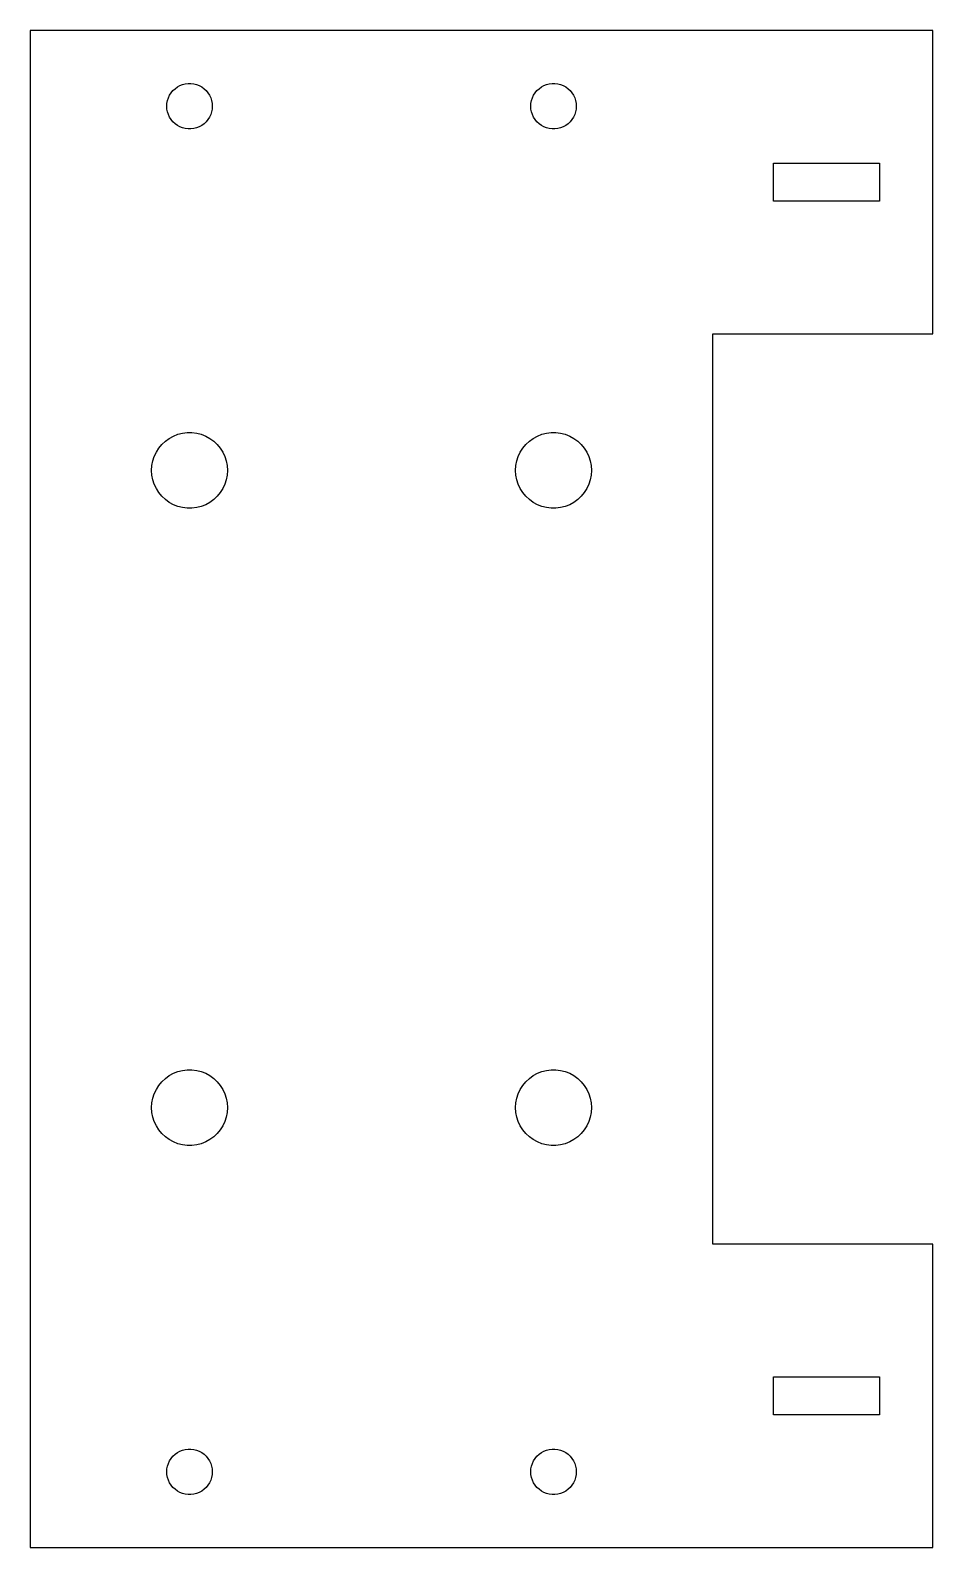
# Model space of a CAD drawing. Header units: metres. Extents: x -22 to 37, y -50 to 50.
import ezdxf

# ---------------------------------------------------------------- set-up
doc = ezdxf.new("R2010")
doc.units = ezdxf.units.M

msp = doc.modelspace()

# ---------------------------------------------------------------- linework, layer by layer
for p, q in [((37, 50), (-22.5, 50)), ((-22.5, 50), (-22.5, -50)), ((37, 30), (37, 50)), ((-13.2135, 45.8817), (-13.0934, 46.0268)), ((-13.0934, 46.0268), (-12.9561, 46.1558)), ((-12.9561, 46.1558), (-12.8037, 46.2665)), ((-12.8037, 46.2665), (-12.6387, 46.3572)), ((-12.6387, 46.3572), (-12.4635, 46.4266)), ((-12.4635, 46.4266), (-12.2811, 46.4734)), ((-12.2811, 46.4734), (-12.0942, 46.497)), ((-12.0942, 46.497), (-11.9058, 46.497)), ((-11.9058, 46.497), (-11.7189, 46.4734)), ((-11.7189, 46.4734), (-11.5365, 46.4266)), ((-11.5365, 46.4266), (-11.3613, 46.3572)), ((-11.3613, 46.3572), (-11.1963, 46.2665)), ((-11.1963, 46.2665), (-11.0439, 46.1558)), ((-11.0439, 46.1558), (-10.9065, 46.0268)), ((-10.9065, 46.0268), (-10.7865, 45.8817)), ((10.7865, 45.8817), (10.9065, 46.0268)), ((10.9065, 46.0268), (11.0439, 46.1558)), ((11.0439, 46.1558), (11.1963, 46.2665)), ((11.1963, 46.2665), (11.3613, 46.3572)), ((11.3613, 46.3572), (11.5365, 46.4266)), ((11.5365, 46.4266), (11.7189, 46.4734)), ((11.7189, 46.4734), (11.9058, 46.497)), ((11.9058, 46.497), (12.0942, 46.497)), ((12.0942, 46.497), (12.2811, 46.4734)), ((12.2811, 46.4734), (12.4635, 46.4266)), ((12.4635, 46.4266), (12.6387, 46.3572)), ((12.6387, 46.3572), (12.8037, 46.2665)), ((12.8037, 46.2665), (12.9561, 46.1558)), ((12.9561, 46.1558), (13.0934, 46.0268)), ((13.0934, 46.0268), (13.2135, 45.8817)), ((-13.5, 45), (-13.4882, 45.188)), ((-13.4882, 44.812), (-13.5, 45)), ((-13.4882, 45.188), (-13.4529, 45.373)), ((-13.4529, 45.373), (-13.3947, 45.5522)), ((-13.3947, 45.5522), (-13.3145, 45.7226)), ((-13.3145, 45.7226), (-13.2135, 45.8817)), ((-10.7865, 45.8817), (-10.6855, 45.7226)), ((-10.6855, 45.7226), (-10.6053, 45.5522)), ((-10.6053, 45.5522), (-10.5471, 45.373)), ((-10.5471, 45.373), (-10.5118, 45.188)), ((-10.5118, 45.188), (-10.5, 45)), ((-10.5, 45), (-10.5118, 44.812)), ((10.5, 45), (10.5118, 45.188)), ((10.5118, 44.812), (10.5, 45)), ((10.5118, 45.188), (10.5471, 45.373)), ((10.5471, 45.373), (10.6053, 45.5522)), ((10.6053, 45.5522), (10.6855, 45.7226)), ((10.6855, 45.7226), (10.7865, 45.8817)), ((13.2135, 45.8817), (13.3145, 45.7226)), ((13.3145, 45.7226), (13.3947, 45.5522)), ((13.3947, 45.5522), (13.4529, 45.373)), ((13.4529, 45.373), (13.4882, 45.188)), ((13.4882, 45.188), (13.5, 45)), ((13.5, 45), (13.4882, 44.812)), ((-13.4529, 44.627), (-13.4882, 44.812)), ((-13.3947, 44.4478), (-13.4529, 44.627)), ((-13.3145, 44.2774), (-13.3947, 44.4478)), ((-13.2135, 44.1183), (-13.3145, 44.2774)), ((-13.0934, 43.9732), (-13.2135, 44.1183)), ((-10.7865, 44.1183), (-10.9065, 43.9732)), ((-10.6855, 44.2774), (-10.7865, 44.1183)), ((-10.6053, 44.4478), (-10.6855, 44.2774)), ((-10.5471, 44.627), (-10.6053, 44.4478)), ((-10.5118, 44.812), (-10.5471, 44.627)), ((10.5471, 44.627), (10.5118, 44.812)), ((10.6053, 44.4478), (10.5471, 44.627)), ((10.6855, 44.2774), (10.6053, 44.4478)), ((10.7865, 44.1183), (10.6855, 44.2774)), ((10.9065, 43.9732), (10.7865, 44.1183)), ((13.2135, 44.1183), (13.0934, 43.9732)), ((13.3145, 44.2774), (13.2135, 44.1183)), ((13.3947, 44.4478), (13.3145, 44.2774)), ((13.4529, 44.627), (13.3947, 44.4478)), ((13.4882, 44.812), (13.4529, 44.627)), ((-12.9561, 43.8442), (-13.0934, 43.9732)), ((-12.8037, 43.7335), (-12.9561, 43.8442)), ((-12.6387, 43.6427), (-12.8037, 43.7335)), ((-12.4635, 43.5734), (-12.6387, 43.6427)), ((-12.2811, 43.5266), (-12.4635, 43.5734)), ((-12.0942, 43.5029), (-12.2811, 43.5266)), ((-11.9058, 43.5029), (-12.0942, 43.5029)), ((-11.7189, 43.5266), (-11.9058, 43.5029)), ((-11.5365, 43.5734), (-11.7189, 43.5266)), ((-11.3613, 43.6427), (-11.5365, 43.5734)), ((-11.1963, 43.7335), (-11.3613, 43.6427)), ((-11.0439, 43.8442), (-11.1963, 43.7335)), ((-10.9065, 43.9732), (-11.0439, 43.8442)), ((11.0439, 43.8442), (10.9065, 43.9732)), ((11.1963, 43.7335), (11.0439, 43.8442)), ((11.3613, 43.6427), (11.1963, 43.7335)), ((11.5365, 43.5734), (11.3613, 43.6427)), ((11.7189, 43.5266), (11.5365, 43.5734)), ((11.9058, 43.5029), (11.7189, 43.5266)), ((12.0942, 43.5029), (11.9058, 43.5029)), ((12.2811, 43.5266), (12.0942, 43.5029)), ((12.4635, 43.5734), (12.2811, 43.5266)), ((12.6387, 43.6427), (12.4635, 43.5734)), ((12.8037, 43.7335), (12.6387, 43.6427)), ((12.9561, 43.8442), (12.8037, 43.7335)), ((13.0934, 43.9732), (12.9561, 43.8442)), ((26.5, 38.75), (26.5, 41.25)), ((26.5, 41.25), (33.5, 41.25)), ((33.5, 41.25), (33.5, 38.75)), ((33.5, 38.75), (26.5, 38.75)), ((22.5, -30), (22.5, 30)), ((22.5, 30), (37, 30)), ((-13.5936, 22.9263), (-13.3396, 23.1108)), ((-13.3396, 23.1108), (-13.0644, 23.2621)), ((-13.0644, 23.2621), (-12.7725, 23.3776)), ((-12.7725, 23.3776), (-12.4684, 23.4557)), ((-12.4684, 23.4557), (-12.157, 23.4951)), ((-12.157, 23.4951), (-11.843, 23.4951)), ((-11.843, 23.4951), (-11.5315, 23.4557)), ((-11.5315, 23.4557), (-11.2274, 23.3776)), ((-11.2274, 23.3776), (-10.9355, 23.2621)), ((-10.9355, 23.2621), (-10.6604, 23.1108)), ((-10.6604, 23.1108), (-10.4064, 22.9263)), ((10.4064, 22.9263), (10.6604, 23.1108)), ((10.6604, 23.1108), (10.9355, 23.2621)), ((10.9355, 23.2621), (11.2274, 23.3776)), ((11.2274, 23.3776), (11.5315, 23.4557)), ((11.5315, 23.4557), (11.843, 23.4951)), ((11.843, 23.4951), (12.157, 23.4951)), ((12.157, 23.4951), (12.4684, 23.4557)), ((12.4684, 23.4557), (12.7725, 23.3776)), ((12.7725, 23.3776), (13.0644, 23.2621)), ((13.0644, 23.2621), (13.3396, 23.1108)), ((13.3396, 23.1108), (13.5936, 22.9263)), ((-14.3244, 21.9203), (-14.1908, 22.2044)), ((-14.1908, 22.2044), (-14.0225, 22.4695)), ((-14.0225, 22.4695), (-13.8224, 22.7114)), ((-13.8224, 22.7114), (-13.5936, 22.9263)), ((-10.4064, 22.9263), (-10.1776, 22.7114)), ((-10.1776, 22.7114), (-9.97745, 22.4695)), ((-9.97745, 22.4695), (-9.80922, 22.2044)), ((-9.80922, 22.2044), (-9.67555, 21.9203)), ((9.67555, 21.9203), (9.80922, 22.2044)), ((9.80922, 22.2044), (9.97745, 22.4695)), ((9.97745, 22.4695), (10.1776, 22.7114)), ((10.1776, 22.7114), (10.4064, 22.9263)), ((13.5936, 22.9263), (13.8224, 22.7114)), ((13.8224, 22.7114), (14.0225, 22.4695)), ((14.0225, 22.4695), (14.1908, 22.2044)), ((14.1908, 22.2044), (14.3244, 21.9203)), ((-14.5, 21), (-14.4803, 21.3133)), ((-14.4803, 20.6867), (-14.5, 21)), ((-14.4803, 21.3133), (-14.4214, 21.6217)), ((-14.4214, 21.6217), (-14.3244, 21.9203)), ((-9.67555, 21.9203), (-9.57854, 21.6217)), ((-9.57854, 21.6217), (-9.5197, 21.3133)), ((-9.5197, 21.3133), (-9.5, 21)), ((-9.5, 21), (-9.5197, 20.6867)), ((9.5, 21), (9.5197, 21.3133)), ((9.5197, 20.6867), (9.5, 21)), ((9.5197, 21.3133), (9.57854, 21.6217)), ((9.57854, 21.6217), (9.67555, 21.9203)), ((14.3244, 21.9203), (14.4214, 21.6217)), ((14.4214, 21.6217), (14.4803, 21.3133)), ((14.4803, 21.3133), (14.5, 21)), ((14.5, 21), (14.4803, 20.6867)), ((-14.4214, 20.3783), (-14.4803, 20.6867)), ((-14.3244, 20.0797), (-14.4214, 20.3783)), ((-14.1908, 19.7956), (-14.3244, 20.0797)), ((-9.67555, 20.0797), (-9.80922, 19.7956)), ((-9.57854, 20.3783), (-9.67555, 20.0797)), ((-9.5197, 20.6867), (-9.57854, 20.3783)), ((9.57854, 20.3783), (9.5197, 20.6867)), ((9.67555, 20.0797), (9.57854, 20.3783)), ((9.80922, 19.7956), (9.67555, 20.0797)), ((14.3244, 20.0797), (14.1908, 19.7956)), ((14.4214, 20.3783), (14.3244, 20.0797)), ((14.4803, 20.6867), (14.4214, 20.3783)), ((-14.0225, 19.5305), (-14.1908, 19.7956)), ((-13.8224, 19.2886), (-14.0225, 19.5305)), ((-13.5936, 19.0737), (-13.8224, 19.2886)), ((-13.3396, 18.8892), (-13.5936, 19.0737)), ((-10.4064, 19.0737), (-10.6604, 18.8892)), ((-10.1776, 19.2886), (-10.4064, 19.0737)), ((-9.97745, 19.5305), (-10.1776, 19.2886)), ((-9.80922, 19.7956), (-9.97745, 19.5305)), ((9.97745, 19.5305), (9.80922, 19.7956)), ((10.1776, 19.2886), (9.97745, 19.5305)), ((10.4064, 19.0737), (10.1776, 19.2886)), ((10.6604, 18.8892), (10.4064, 19.0737)), ((13.5936, 19.0737), (13.3396, 18.8892)), ((13.8224, 19.2886), (13.5936, 19.0737)), ((14.0225, 19.5305), (13.8224, 19.2886)), ((14.1908, 19.7956), (14.0225, 19.5305)), ((-13.0644, 18.7379), (-13.3396, 18.8892)), ((-12.7725, 18.6223), (-13.0644, 18.7379)), ((-12.4684, 18.5443), (-12.7725, 18.6223)), ((-12.157, 18.5049), (-12.4684, 18.5443)), ((-11.843, 18.5049), (-12.157, 18.5049)), ((-11.5315, 18.5443), (-11.843, 18.5049)), ((-11.2274, 18.6223), (-11.5315, 18.5443)), ((-10.9355, 18.7379), (-11.2274, 18.6223)), ((-10.6604, 18.8892), (-10.9355, 18.7379)), ((10.9355, 18.7379), (10.6604, 18.8892)), ((11.2274, 18.6223), (10.9355, 18.7379)), ((11.5315, 18.5443), (11.2274, 18.6223)), ((11.843, 18.5049), (11.5315, 18.5443)), ((12.157, 18.5049), (11.843, 18.5049)), ((12.4684, 18.5443), (12.157, 18.5049)), ((12.7725, 18.6223), (12.4684, 18.5443)), ((13.0644, 18.7379), (12.7725, 18.6223)), ((13.3396, 18.8892), (13.0644, 18.7379)), ((-13.5936, -19.0737), (-13.3396, -18.8892)), ((-13.3396, -18.8892), (-13.0644, -18.7379)), ((-13.0644, -18.7379), (-12.7725, -18.6223)), ((-12.7725, -18.6223), (-12.4684, -18.5443)), ((-12.4684, -18.5443), (-12.157, -18.5049)), ((-12.157, -18.5049), (-11.843, -18.5049)), ((-11.843, -18.5049), (-11.5315, -18.5443)), ((-11.5315, -18.5443), (-11.2274, -18.6223)), ((-11.2274, -18.6223), (-10.9355, -18.7379)), ((-10.9355, -18.7379), (-10.6604, -18.8892)), ((-10.6604, -18.8892), (-10.4064, -19.0737)), ((10.4064, -19.0737), (10.6604, -18.8892)), ((10.6604, -18.8892), (10.9355, -18.7379)), ((10.9355, -18.7379), (11.2274, -18.6223)), ((11.2274, -18.6223), (11.5315, -18.5443)), ((11.5315, -18.5443), (11.843, -18.5049)), ((11.843, -18.5049), (12.157, -18.5049)), ((12.157, -18.5049), (12.4684, -18.5443)), ((12.4684, -18.5443), (12.7725, -18.6223)), ((12.7725, -18.6223), (13.0644, -18.7379)), ((13.0644, -18.7379), (13.3396, -18.8892)), ((13.3396, -18.8892), (13.5936, -19.0737)), ((-14.3244, -20.0797), (-14.1908, -19.7956)), ((-14.1908, -19.7956), (-14.0225, -19.5305)), ((-14.0225, -19.5305), (-13.8224, -19.2886)), ((-13.8224, -19.2886), (-13.5936, -19.0737)), ((-10.4064, -19.0737), (-10.1776, -19.2886)), ((-10.1776, -19.2886), (-9.97745, -19.5305)), ((-9.97745, -19.5305), (-9.80922, -19.7956)), ((-9.80922, -19.7956), (-9.67555, -20.0797)), ((9.67555, -20.0797), (9.80922, -19.7956)), ((9.80922, -19.7956), (9.97745, -19.5305)), ((9.97745, -19.5305), (10.1776, -19.2886)), ((10.1776, -19.2886), (10.4064, -19.0737)), ((13.5936, -19.0737), (13.8224, -19.2886)), ((13.8224, -19.2886), (14.0225, -19.5305)), ((14.0225, -19.5305), (14.1908, -19.7956)), ((14.1908, -19.7956), (14.3244, -20.0797)), ((-14.5, -21), (-14.4803, -20.6867)), ((-14.4803, -21.3133), (-14.5, -21)), ((-14.4803, -20.6867), (-14.4214, -20.3783)), ((-14.4214, -20.3783), (-14.3244, -20.0797)), ((-9.67555, -20.0797), (-9.57854, -20.3783)), ((-9.57854, -20.3783), (-9.5197, -20.6867)), ((-9.5197, -20.6867), (-9.5, -21)), ((-9.5, -21), (-9.5197, -21.3133)), ((9.5, -21), (9.5197, -20.6867)), ((9.5197, -21.3133), (9.5, -21)), ((9.5197, -20.6867), (9.57854, -20.3783)), ((9.57854, -20.3783), (9.67555, -20.0797)), ((14.3244, -20.0797), (14.4214, -20.3783)), ((14.4214, -20.3783), (14.4803, -20.6867)), ((14.4803, -20.6867), (14.5, -21)), ((14.5, -21), (14.4803, -21.3133)), ((-14.4214, -21.6217), (-14.4803, -21.3133)), ((-14.3244, -21.9203), (-14.4214, -21.6217)), ((-14.1908, -22.2044), (-14.3244, -21.9203)), ((-9.67555, -21.9203), (-9.80922, -22.2044)), ((-9.57854, -21.6217), (-9.67555, -21.9203)), ((-9.5197, -21.3133), (-9.57854, -21.6217)), ((9.57854, -21.6217), (9.5197, -21.3133)), ((9.67555, -21.9203), (9.57854, -21.6217)), ((9.80922, -22.2044), (9.67555, -21.9203)), ((14.3244, -21.9203), (14.1908, -22.2044)), ((14.4214, -21.6217), (14.3244, -21.9203)), ((14.4803, -21.3133), (14.4214, -21.6217)), ((-14.0225, -22.4695), (-14.1908, -22.2044)), ((-13.8224, -22.7114), (-14.0225, -22.4695)), ((-13.5936, -22.9263), (-13.8224, -22.7114)), ((-13.3396, -23.1108), (-13.5936, -22.9263)), ((-10.4064, -22.9263), (-10.6604, -23.1108)), ((-10.1776, -22.7114), (-10.4064, -22.9263)), ((-9.97745, -22.4695), (-10.1776, -22.7114)), ((-9.80922, -22.2044), (-9.97745, -22.4695)), ((9.97745, -22.4695), (9.80922, -22.2044)), ((10.1776, -22.7114), (9.97745, -22.4695)), ((10.4064, -22.9263), (10.1776, -22.7114)), ((10.6604, -23.1108), (10.4064, -22.9263)), ((13.5936, -22.9263), (13.3396, -23.1108)), ((13.8224, -22.7114), (13.5936, -22.9263)), ((14.0225, -22.4695), (13.8224, -22.7114)), ((14.1908, -22.2044), (14.0225, -22.4695)), ((-13.0644, -23.2621), (-13.3396, -23.1108)), ((-12.7725, -23.3776), (-13.0644, -23.2621)), ((-12.4684, -23.4557), (-12.7725, -23.3776)), ((-12.157, -23.4951), (-12.4684, -23.4557)), ((-11.843, -23.4951), (-12.157, -23.4951)), ((-11.5315, -23.4557), (-11.843, -23.4951)), ((-11.2274, -23.3776), (-11.5315, -23.4557)), ((-10.9355, -23.2621), (-11.2274, -23.3776)), ((-10.6604, -23.1108), (-10.9355, -23.2621)), ((10.9355, -23.2621), (10.6604, -23.1108)), ((11.2274, -23.3776), (10.9355, -23.2621)), ((11.5315, -23.4557), (11.2274, -23.3776)), ((11.843, -23.4951), (11.5315, -23.4557)), ((12.157, -23.4951), (11.843, -23.4951)), ((12.4684, -23.4557), (12.157, -23.4951)), ((12.7725, -23.3776), (12.4684, -23.4557)), ((13.0644, -23.2621), (12.7725, -23.3776)), ((13.3396, -23.1108), (13.0644, -23.2621)), ((37, -30), (22.5, -30)), ((37, -50), (37, -30)), ((26.5, -41.25), (26.5, -38.75)), ((26.5, -38.75), (33.5, -38.75)), ((33.5, -38.75), (33.5, -41.25)), ((33.5, -41.25), (26.5, -41.25)), ((-13.2135, -44.1183), (-13.0934, -43.9732)), ((-13.0934, -43.9732), (-12.9561, -43.8442)), ((-12.9561, -43.8442), (-12.8037, -43.7335)), ((-12.8037, -43.7335), (-12.6387, -43.6427)), ((-12.6387, -43.6427), (-12.4635, -43.5734)), ((-12.4635, -43.5734), (-12.2811, -43.5266)), ((-12.2811, -43.5266), (-12.0942, -43.5029)), ((-12.0942, -43.5029), (-11.9058, -43.5029)), ((-11.9058, -43.5029), (-11.7189, -43.5266)), ((-11.7189, -43.5266), (-11.5365, -43.5734)), ((-11.5365, -43.5734), (-11.3613, -43.6427)), ((-11.3613, -43.6427), (-11.1963, -43.7335)), ((-11.1963, -43.7335), (-11.0439, -43.8442)), ((-11.0439, -43.8442), (-10.9065, -43.9732)), ((-10.9065, -43.9732), (-10.7865, -44.1183)), ((10.7865, -44.1183), (10.9065, -43.9732)), ((10.9065, -43.9732), (11.0439, -43.8442)), ((11.0439, -43.8442), (11.1963, -43.7335)), ((11.1963, -43.7335), (11.3613, -43.6427)), ((11.3613, -43.6427), (11.5365, -43.5734)), ((11.5365, -43.5734), (11.7189, -43.5266)), ((11.7189, -43.5266), (11.9058, -43.5029)), ((11.9058, -43.5029), (12.0942, -43.5029)), ((12.0942, -43.5029), (12.2811, -43.5266)), ((12.2811, -43.5266), (12.4635, -43.5734)), ((12.4635, -43.5734), (12.6387, -43.6427)), ((12.6387, -43.6427), (12.8037, -43.7335)), ((12.8037, -43.7335), (12.9561, -43.8442)), ((12.9561, -43.8442), (13.0934, -43.9732)), ((13.0934, -43.9732), (13.2135, -44.1183)), ((-13.5, -45), (-13.4882, -44.812)), ((-13.4882, -45.188), (-13.5, -45)), ((-13.4882, -44.812), (-13.4529, -44.627)), ((-13.4529, -44.627), (-13.3947, -44.4478)), ((-13.3947, -44.4478), (-13.3145, -44.2774)), ((-13.3145, -44.2774), (-13.2135, -44.1183)), ((-10.7865, -44.1183), (-10.6855, -44.2774)), ((-10.6855, -44.2774), (-10.6053, -44.4478)), ((-10.6053, -44.4478), (-10.5471, -44.627)), ((-10.5471, -44.627), (-10.5118, -44.812)), ((-10.5118, -44.812), (-10.5, -45)), ((-10.5, -45), (-10.5118, -45.188)), ((10.5, -45), (10.5118, -44.812)), ((10.5118, -45.188), (10.5, -45)), ((10.5118, -44.812), (10.5471, -44.627)), ((10.5471, -44.627), (10.6053, -44.4478)), ((10.6053, -44.4478), (10.6855, -44.2774)), ((10.6855, -44.2774), (10.7865, -44.1183)), ((13.2135, -44.1183), (13.3145, -44.2774)), ((13.3145, -44.2774), (13.3947, -44.4478)), ((13.3947, -44.4478), (13.4529, -44.627)), ((13.4529, -44.627), (13.4882, -44.812)), ((13.4882, -44.812), (13.5, -45)), ((13.5, -45), (13.4882, -45.188)), ((-13.4529, -45.373), (-13.4882, -45.188)), ((-13.3947, -45.5522), (-13.4529, -45.373)), ((-13.3145, -45.7226), (-13.3947, -45.5522)), ((-13.2135, -45.8817), (-13.3145, -45.7226)), ((-13.0934, -46.0268), (-13.2135, -45.8817)), ((-10.7865, -45.8817), (-10.9065, -46.0268)), ((-10.6855, -45.7226), (-10.7865, -45.8817)), ((-10.6053, -45.5522), (-10.6855, -45.7226)), ((-10.5471, -45.373), (-10.6053, -45.5522)), ((-10.5118, -45.188), (-10.5471, -45.373)), ((10.5471, -45.373), (10.5118, -45.188)), ((10.6053, -45.5522), (10.5471, -45.373)), ((10.6855, -45.7226), (10.6053, -45.5522)), ((10.7865, -45.8817), (10.6855, -45.7226)), ((10.9065, -46.0268), (10.7865, -45.8817)), ((13.2135, -45.8817), (13.0934, -46.0268)), ((13.3145, -45.7226), (13.2135, -45.8817)), ((13.3947, -45.5522), (13.3145, -45.7226)), ((13.4529, -45.373), (13.3947, -45.5522)), ((13.4882, -45.188), (13.4529, -45.373)), ((-12.9561, -46.1558), (-13.0934, -46.0268)), ((-12.8037, -46.2665), (-12.9561, -46.1558)), ((-12.6387, -46.3572), (-12.8037, -46.2665)), ((-12.4635, -46.4266), (-12.6387, -46.3572)), ((-12.2811, -46.4734), (-12.4635, -46.4266)), ((-12.0942, -46.497), (-12.2811, -46.4734)), ((-11.9058, -46.497), (-12.0942, -46.497)), ((-11.7189, -46.4734), (-11.9058, -46.497)), ((-11.5365, -46.4266), (-11.7189, -46.4734)), ((-11.3613, -46.3572), (-11.5365, -46.4266)), ((-11.1963, -46.2665), (-11.3613, -46.3572)), ((-11.0439, -46.1558), (-11.1963, -46.2665)), ((-10.9065, -46.0268), (-11.0439, -46.1558)), ((11.0439, -46.1558), (10.9065, -46.0268)), ((11.1963, -46.2665), (11.0439, -46.1558)), ((11.3613, -46.3572), (11.1963, -46.2665)), ((11.5365, -46.4266), (11.3613, -46.3572)), ((11.7189, -46.4734), (11.5365, -46.4266)), ((11.9058, -46.497), (11.7189, -46.4734)), ((12.0942, -46.497), (11.9058, -46.497)), ((12.2811, -46.4734), (12.0942, -46.497)), ((12.4635, -46.4266), (12.2811, -46.4734)), ((12.6387, -46.3572), (12.4635, -46.4266)), ((12.8037, -46.2665), (12.6387, -46.3572)), ((12.9561, -46.1558), (12.8037, -46.2665)), ((13.0934, -46.0268), (12.9561, -46.1558)), ((-22.5, -50), (37, -50))]:
    msp.add_line(p, q)

doc.saveas('drawing.dxf')
